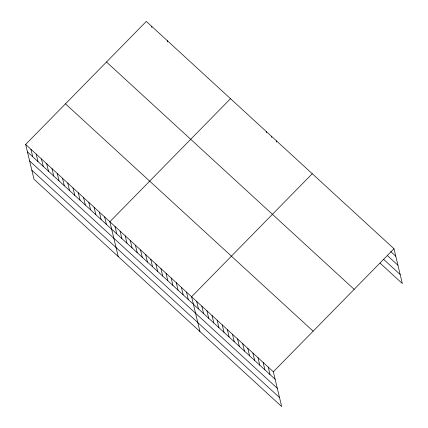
<?xml version="1.0" encoding="UTF-8"?>
<svg xmlns="http://www.w3.org/2000/svg" width="428" height="428" viewBox="0 0 428 428"><rect width="100%" height="100%" fill="white"/><g stroke="black" fill="none" stroke-linecap="round" stroke-linejoin="round"><path stroke-width="0.64" d="M25.659 144.439L273.332 371.782L281.694 406.6L34.021 179.262L25.659 144.439L146.306 21.4L393.979 248.738L402.341 283.561L380.048 263.097M230.515 98.697L109.868 221.736L118.23 256.554M312.247 173.72L191.6 296.759L199.962 331.577M273.332 371.782L393.979 248.738M390.668 251.514L395.772 256.206M387.725 255.853L397.938 265.232M383.456 259.186L400.175 274.53M106.492 62.001L354.17 289.344M65.473 103.838L313.146 331.176M27.451 151.908L275.124 379.245M29.618 160.933L277.291 388.271M31.849 170.232L279.527 397.575M276.493 140.898L276.788 142.139M271.384 136.206L271.684 137.452M266.275 131.519L266.574 132.76M268.228 367.09L270.02 374.559M263.118 362.404L264.911 369.867M258.009 357.717L259.801 365.18M252.9 353.025L254.692 360.488M247.791 348.339L249.583 355.802M242.681 343.647L244.474 351.11M167.359 40.724L167.658 41.965M237.577 338.96L239.37 346.423M232.468 334.268L234.26 341.737M227.359 329.581L229.151 337.045M151.571 26.231L151.87 27.478M222.25 324.895L224.042 332.358M217.14 320.203L218.933 327.666M212.037 315.516L213.823 322.98M206.927 310.824L208.72 318.293M201.818 306.138L203.61 313.601M196.709 301.446L198.501 308.914M186.49 292.073L188.283 299.536M181.386 287.381L183.179 294.844M176.277 282.694L178.069 290.157M171.168 278.002L172.96 285.471M166.059 273.315L167.851 280.779M160.949 268.624L162.742 276.092M155.846 263.937L157.632 271.4M150.736 259.25L152.529 266.714M145.627 254.558L147.419 262.022M140.518 249.872L142.31 257.335M135.409 245.18L137.201 252.648M130.299 240.493L132.092 247.956M125.195 235.801L126.988 243.27M120.086 231.115L121.878 238.578M114.977 226.428L116.769 233.891M104.603 216.905L106.395 224.368M99.344 212.074L101.136 219.537M94.08 207.243L95.872 214.706M88.815 202.412L90.608 209.875M83.551 197.581L85.343 205.044M78.292 192.75L80.084 200.213M73.028 187.919L74.82 195.382M67.763 183.088L69.555 190.551M62.499 178.257L64.291 185.725M57.24 173.426L59.032 180.894M51.975 168.595L53.768 176.063M46.711 163.764L48.503 171.232M41.446 158.932L43.239 166.401M36.187 154.101L37.98 161.57M30.923 149.27L32.715 156.739"/></g></svg>
